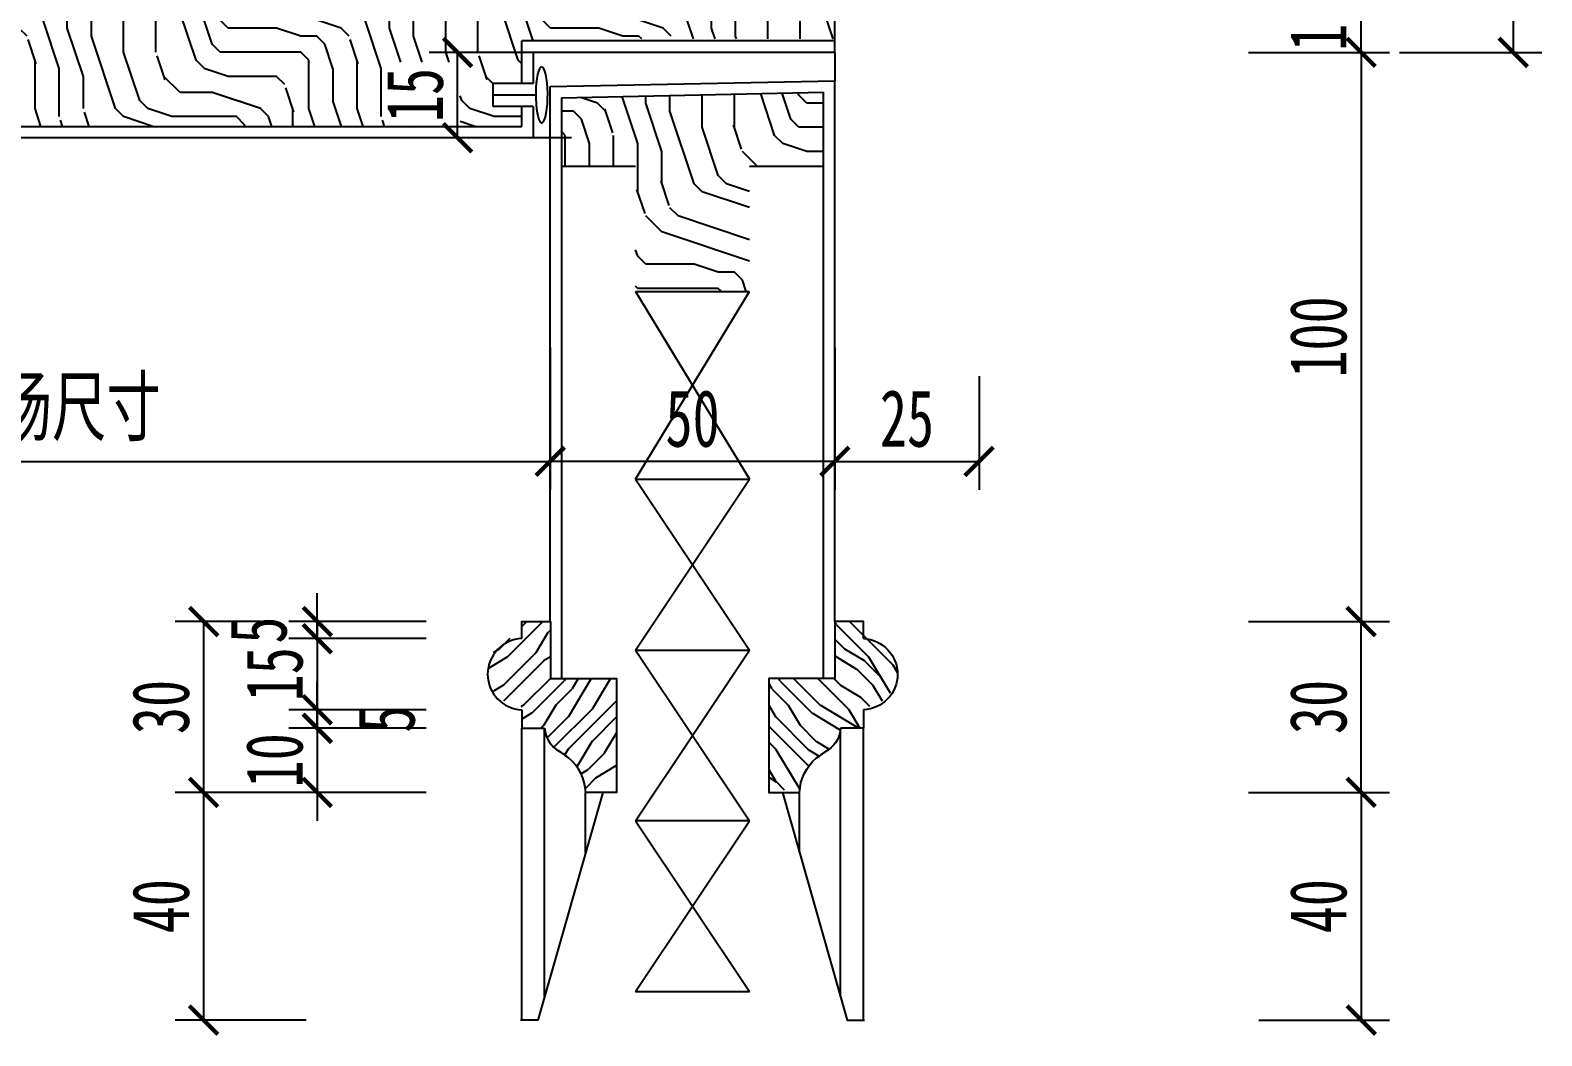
# Model space of a CAD drawing. Header units: millimetres. Extents: x 51249 to 2766742, y -599687 to -1280.
# Drawn here: x 73454.7 to 73720.1, y -118101.7 to -117925.1 of the extents above; entities that cross this region are included whole.
import ezdxf

# ---------------------------------------------------------------- set-up
doc = ezdxf.new("R2010")
doc.units = ezdxf.units.MM
doc.header["$LTSCALE"] = 10
doc.header["$PDMODE"] = 3
doc.linetypes.add('AUDIT_D_050706142524-0', pattern=[0])
for name, color, linetype in [('05', 8, 'Continuous'), ('1-LIGHT', 136, 'Continuous'), ('2-NORM', 3, 'Continuous'), ('DOOR', 3, 'Continuous'), ('IBS-INTWALL', 130, 'Continuous'), ('IDT-HATCH', 250, 'AUDIT_D_050706142524-0'), ('IRC-18Norm', 30, 'Continuous'), ('PM-WALL', 2, 'Continuous'), ('W-尺寸', 5, 'Continuous')]:
    doc.layers.add(name, color=color, linetype=linetype)
doc.styles.add('DIM', font='SimSun.ttf', dxfattribs={"width": 0.7})
doc.dimstyles.new('5', dxfattribs={"dimscale": 5, "dimtxt": 2, "dimasz": 1, "dimexe": 1, "dimexo": 1, "dimgap": 0.5, "dimtad": 1, "dimdec": 0, "dimrnd": 5, "dimzin": 0, "dimdsep": 46, "dimtxsty": 'DIM', "dimblk": 'ARCHTICK', "dimcen": 0, "dimclrd": 5, "dimclre": 5, "dimclrt": 35, "dimadec": 0, "dimazin": 0, "dimtfac": 0.5, "dimtdec": 0, "dimtix": 1, "dimtmove": 2, "dimatfit": 2, "dimldrblk": 'A', "dimfxl": 0, "dimtolj": 1, "dimtzin": 0, "dimlwd": -1, "dimlwe": -1, "dimarcsym": 0})

# ---------------------------------------------------------------- blocks, each defined once
blk = doc.blocks.new('_ArchTick')
at = {"color": 0, "linetype": 'ByBlock', "const_width": 0.15}
blk.add_lwpolyline([(-0.5, -0.5), (0.5, 0.5)], dxfattribs=at)
blk = doc.blocks.new('*D788')
at = {"layer": 'Defpoints', "color": 0, "ltscale": 0.15}
for p in [(73529.74, -117928.94), (73554.92, -117928.94, 0), (73554.92, -117943.94, 0)]:
    blk.add_point(p, dxfattribs=at)
at = {"layer": 'W-尺寸', "color": 5, "ltscale": 0.15}
for p, q in [((73549.74, -117928.94), (73524.74, -117928.94)), ((73529.74, -117943.94), (73529.74, -117928.94)), ((73549.74, -117943.94), (73524.74, -117943.94))]:
    blk.add_line(p, q, dxfattribs=at)
at = {"layer": 'W-尺寸', "color": 5, "ltscale": 0.15, "xscale": 5, "yscale": 5, "zscale": 5}
for p, rotation in [((73529.74, -117928.94), 90), ((73529.74, -117943.94), 270)]:
    blk.add_blockref('_ArchTick', p, dxfattribs=dict(at, rotation=rotation))
at = {"layer": 'W-尺寸', "color": 35, "ltscale": 0.15, "insert": (73522.24, -117936.44), "char_height": 10, "attachment_point": 5, "rotation": 90, "style": 'DIM'}
blk.add_mtext('\\A1;15', dxfattribs=at)
blk = doc.blocks.new('A')
for p, q in [((-1.435, 1.148), (-1.09, 1.437)), ((-1.435, 1.148), (-0.369, 0)), ((-1.09, 1.437), (0, 0)), ((-0.369, 0), (-2.127, 0)), ((-1.435, -1.148), (-0.369, 0)), ((-1.09, -1.437), (0, 0)), ((-1.435, -1.148), (-1.09, -1.437))]:
    blk.add_line(p, q)
for points in [[(-1.435, 1.148), (-1.09, 1.437), (-0.369, 0), (0, 0)], [(-1.435, -1.148), (-1.09, -1.437), (-0.369, 0), (0, 0)]]:
    blk.add_solid(points)
blk = doc.blocks.new('*D789')
at = {"layer": 'Defpoints', "color": 0, "ltscale": 0.15}
for p in [(73596.01, -117848.94, 0), (73575.23, -117928.94, 0), (73715.15, -117928.94)]:
    blk.add_point(p, dxfattribs=at)
at = {"layer": 'W-尺寸', "color": 5, "ltscale": 0.15}
for p, q in [((73695.15, -117848.94), (73720.15, -117848.94)), ((73715.15, -117848.94), (73715.15, -117928.94)), ((73695.15, -117928.94), (73720.15, -117928.94))]:
    blk.add_line(p, q, dxfattribs=at)
at = {"layer": 'W-尺寸', "color": 5, "ltscale": 0.15, "xscale": 5, "yscale": 5, "zscale": 5}
for p, rotation in [((73715.15, -117848.94), 90), ((73715.15, -117928.94), 270)]:
    blk.add_blockref('_ArchTick', p, dxfattribs=dict(at, rotation=rotation))
at = {"layer": 'W-尺寸', "color": 35, "ltscale": 0.15, "insert": (73707.65, -117888.94), "char_height": 10, "attachment_point": 5, "rotation": 90, "style": 'DIM'}
blk.add_mtext('\\A1;80', dxfattribs=at)
blk = doc.blocks.new('*D792')
at = {"layer": 'Defpoints', "color": 0, "ltscale": 0.15}
for p in [(73663.66, -117918.94, 0), (73688.43, -117918.94), (73663.66, -117928.94, 0)]:
    blk.add_point(p, dxfattribs=at)
at = {"layer": 'W-尺寸', "color": 5, "ltscale": 0.15}
for p, q in [((73688.43, -117918.94), (73688.43, -117913.94)), ((73668.66, -117918.94), (73693.43, -117918.94)), ((73688.43, -117928.94), (73688.43, -117918.94)), ((73668.66, -117928.94), (73693.43, -117928.94)), ((73688.43, -117928.94), (73688.43, -117933.94))]:
    blk.add_line(p, q, dxfattribs=at)
at = {"layer": 'W-尺寸', "color": 5, "ltscale": 0.15, "xscale": 5, "yscale": 5, "zscale": 5}
for p, rotation in [((73688.43, -117918.94), 270), ((73688.43, -117928.94), 90)]:
    blk.add_blockref('_ArchTick', p, dxfattribs=dict(at, rotation=rotation))
at = {"layer": 'W-尺寸', "color": 35, "ltscale": 0.15, "insert": (73680.93, -117923.94), "char_height": 10, "attachment_point": 5, "rotation": 90, "style": 'DIM'}
blk.add_mtext('\\A1;10', dxfattribs=at)
blk = doc.blocks.new('*D793')
at = {"layer": 'Defpoints', "color": 0, "ltscale": 0.15}
for p in [(73663.66, -117928.94, 0), (73663.66, -118028.94, 0), (73688.43, -118028.94)]:
    blk.add_point(p, dxfattribs=at)
at = {"layer": 'W-尺寸', "color": 5, "ltscale": 0.15}
for p, q in [((73668.66, -117928.94), (73693.43, -117928.94)), ((73688.43, -117928.94), (73688.43, -118028.94)), ((73668.66, -118028.94), (73693.43, -118028.94))]:
    blk.add_line(p, q, dxfattribs=at)
at = {"layer": 'W-尺寸', "color": 5, "ltscale": 0.15, "xscale": 5, "yscale": 5, "zscale": 5}
for p, rotation in [((73688.43, -117928.94), 90), ((73688.43, -118028.94), 270)]:
    blk.add_blockref('_ArchTick', p, dxfattribs=dict(at, rotation=rotation))
at = {"layer": 'W-尺寸', "color": 35, "ltscale": 0.15, "insert": (73680.93, -117978.94), "char_height": 10, "attachment_point": 5, "rotation": 90, "style": 'DIM'}
blk.add_mtext('\\A1;100', dxfattribs=at)
blk = doc.blocks.new('*D794')
at = {"layer": 'Defpoints', "color": 0, "ltscale": 0.15}
for p in [(73663.66, -118028.94, 0), (73688.43, -118028.94), (73663.66, -118058.94, 0)]:
    blk.add_point(p, dxfattribs=at)
at = {"layer": 'W-尺寸', "color": 5, "ltscale": 0.15}
for p, q in [((73668.66, -118028.94), (73693.43, -118028.94)), ((73688.43, -118058.94), (73688.43, -118028.94)), ((73668.66, -118058.94), (73693.43, -118058.94))]:
    blk.add_line(p, q, dxfattribs=at)
at = {"layer": 'W-尺寸', "color": 5, "ltscale": 0.15, "xscale": 5, "yscale": 5, "zscale": 5}
for p, rotation in [((73688.43, -118028.94), 90), ((73688.43, -118058.94), 270)]:
    blk.add_blockref('_ArchTick', p, dxfattribs=dict(at, rotation=rotation))
at = {"layer": 'W-尺寸', "color": 35, "ltscale": 0.15, "insert": (73680.93, -118043.94), "char_height": 10, "attachment_point": 5, "rotation": 90, "style": 'DIM'}
blk.add_mtext('\\A1;30', dxfattribs=at)
blk = doc.blocks.new('*D795')
at = {"layer": 'Defpoints', "color": 0, "ltscale": 0.15}
for p in [(73546.01, -117966.97, 0), (73596, -117966.97, 0), (73546.01, -118000.8)]:
    blk.add_point(p, dxfattribs=at)
at = {"layer": 'W-尺寸', "color": 5, "ltscale": 0.15}
for p, q in [((73546.01, -117980.8), (73546.01, -118005.8)), ((73596, -117980.8), (73596, -118005.8)), ((73596, -118000.8), (73546.01, -118000.8))]:
    blk.add_line(p, q, dxfattribs=at)
at = {"layer": 'W-尺寸', "color": 5, "ltscale": 0.15, "xscale": 5, "yscale": 5, "zscale": 5, "rotation": 180}
blk.add_blockref('_ArchTick', (73546.01, -118000.8), dxfattribs=at)
at = {"layer": 'W-尺寸', "color": 5, "ltscale": 0.15, "xscale": 5, "yscale": 5, "zscale": 5}
blk.add_blockref('_ArchTick', (73596, -118000.8), dxfattribs=at)
at = {"layer": 'W-尺寸', "color": 35, "ltscale": 0.15, "insert": (73571.01, -117993.3), "char_height": 10, "attachment_point": 5, "style": 'DIM'}
blk.add_mtext('\\A1;50', dxfattribs=at)
blk = doc.blocks.new('*D801')
at = {"layer": 'Defpoints', "color": 0, "ltscale": 0.15}
for p in [(73663.66, -118058.94, 0), (73665.46, -118098.94, 0), (73688.43, -118098.94)]:
    blk.add_point(p, dxfattribs=at)
at = {"layer": 'W-尺寸', "color": 5, "ltscale": 0.15}
for p, q in [((73668.66, -118058.94), (73693.43, -118058.94)), ((73688.43, -118058.94), (73688.43, -118098.94)), ((73670.46, -118098.94), (73693.43, -118098.94))]:
    blk.add_line(p, q, dxfattribs=at)
at = {"layer": 'W-尺寸', "color": 5, "ltscale": 0.15, "xscale": 5, "yscale": 5, "zscale": 5}
for p, rotation in [((73688.43, -118058.94), 90), ((73688.43, -118098.94), 270)]:
    blk.add_blockref('_ArchTick', p, dxfattribs=dict(at, rotation=rotation))
at = {"layer": 'W-尺寸', "color": 35, "ltscale": 0.15, "insert": (73680.93, -118078.94), "char_height": 10, "attachment_point": 5, "rotation": 90, "style": 'DIM'}
blk.add_mtext('\\A1;40', dxfattribs=at)
blk = doc.blocks.new('*D802')
at = {"layer": 'Defpoints', "color": 0, "ltscale": 0.15}
for p in [(73371, -117966.97, 0), (73546.01, -117966.97, 0), (73546.01, -118000.8)]:
    blk.add_point(p, dxfattribs=at)
at = {"layer": 'W-尺寸', "color": 5, "ltscale": 0.15}
for p, q in [((73371, -117980.8), (73371, -118005.8)), ((73546.01, -117980.8), (73546.01, -118005.8)), ((73371, -118000.8), (73546.01, -118000.8))]:
    blk.add_line(p, q, dxfattribs=at)
at = {"layer": 'W-尺寸', "color": 5, "ltscale": 0.15, "xscale": 5, "yscale": 5, "zscale": 5, "rotation": 180}
blk.add_blockref('_ArchTick', (73371, -118000.8), dxfattribs=at)
at = {"layer": 'W-尺寸', "color": 5, "ltscale": 0.15, "xscale": 5, "yscale": 5, "zscale": 5}
blk.add_blockref('_ArchTick', (73546.01, -118000.8), dxfattribs=at)
at = {"layer": 'W-尺寸', "color": 35, "ltscale": 0.15, "insert": (73458.51, -117991.71), "char_height": 10, "attachment_point": 5, "style": 'DIM'}
blk.add_mtext('\\A1;现场尺寸', dxfattribs=at)
blk = doc.blocks.new('W1')
at = {"layer": 'IDT-HATCH'}
h = blk.add_hatch(dxfattribs=at)
h.set_pattern_fill('木纹02', color=8, scale=10, angle=405, style=0, pattern_type=2)
h.set_pattern_definition([(135, (54525.05, 123199.13), (28.284271, 28.284271), [8, -12, 4, -16]), (135, (54505.957, 123219.636), (28.284271, 28.284271), [8, -32]), (135, (54510.2, 123218.222), (28.284271, 28.284271), [4, -36]), (135, (54526.464, 123203.373), (28.284271, 28.284271), [2, -28, 2, -8]), (135, (54517.98, 123214.687), (28.284271, 28.284271), [8, -12, 2, -18]), (135, (54525.756, 123208.323), (28.284271, 28.284271), [6, -34]), (135, (54519.392, 123216.1), (28.284271, 28.284271), [12, -28]), (135, (54528.585, 123208.323), (28.284271, 28.284271), [8, -32]), (135, (54517.98, 123220.344), (28.284271, 28.284271), [20, -20]), (135, (54527.878, 123213.272), (28.284271, 28.284271), [4, -12, 8, -16]), (135, (54508.786, 123233.78), (28.284271, 28.284271), [8, -32]), (135, (54515.15, 123228.83), (28.284271, 28.284271), [4, -36]), (135, (54521.514, 123223.88), (28.284271, 28.284271), [4, -36]), (135, (54536.363, 123210.444), (28.284271, 28.284271), [8, -32]), (135, (54522.93, 123225.293), (28.284271, 28.284271), [8, -32]), (135, (54524.342, 123226.707), (28.284271, 28.284271), [8, -8, 8, -16]), (135, (54531.413, 123222.465), (28.284271, 28.284271), [4, -20, 8, -8]), (135, (54526.464, 123228.83), (28.284271, 28.284271), [12, -28]), (135, (54527.878, 123230.243), (28.284271, 28.284271), [8, -32]), (135, (54539.9, 123219.636), (28.284271, 28.284271), [12, -16, 4, -8]), (135, (54541.313, 123221.05), (28.284271, 28.284271), [20, -20]), (135, (54525.05, 123238.73), (28.284271, 28.284271), [4, -36]), (135, (54534.24, 123230.95), (28.284271, 28.284271), [8, -32]), (135, (54540.606, 123226), (28.284271, 28.284271), [4, -16, 4, -16]), (135, (54544.14, 123223.88), (28.284271, 28.284271), [4, -12, 8, -16]), (135, (54539.19, 123230.243), (28.284271, 28.284271), [4, -20, 4, -12]), (135, (54534.24, 123236.607), (28.284271, 28.284271), [12, -28]), (135, (54546.97, 123226.707), (28.284271, 28.284271), [8, -32]), (135, (54533.535, 123241.557), (28.284271, 28.284271), [4, -36]), (135, (54528.585, 123247.92), (28.284271, 28.284271), [4, -36]), (120.9637565, (54507.372, 123221.051), (-28.28427125, 28.28427125), [4.12, -160.804221]), (120.9637565, (54510.907, 123230.243), (-28.28427125, 28.28427125), [4.12, -160.804221]), (120.9637565, (54530.706, 123244.385), (-28.28427125, 28.28427125), [4.12, -160.804221]), (120.9637565, (54528.585, 123225.293), (-28.28427125, 28.28427125), [4.12, -160.804221]), (120.9637565, (54527.171, 123235.193), (-28.28427125, 28.28427125), [4.12, -160.804221]), (120.9637565, (54522.221, 123235.9), (-28.28427125, 28.28427125), [4.12, -160.804221]), (120.9637565, (54541.313, 123226.707), (-28.28427125, 28.28427125), [4.12, -160.804221]), (120.9637565, (54528.585, 123236.607), (-28.28427125, 28.28427125), [4.12, -160.804221]), (120.9637565, (54512.321, 123231.657), (-28.28427125, 28.28427125), [8.24, -156.684221]), (120.9637565, (54517.271, 123230.95), (-28.28427125, 28.28427125), [8.24, -156.684221]), (120.9637565, (54518.685, 123232.364), (-28.28427125, 28.28427125), [8.24, -156.684221]), (329.0362435, (54517.978, 123214.687), (28.28427125, -28.28427125), [4.12, -8.24, 4.12, -148.444221]), (329.0362435, (54527.878, 123213.272), (28.28427125, -28.28427125), [4.12, -160.804221]), (329.0362435, (54540.606, 123226), (28.28427125, -28.28427125), [8.24, -156.684221]), (300.9637565, (54505.957, 123219.636), (28.28427125, -28.28427125), [4.12, -160.804221]), (149.0362435, (54500.301, 123225.293), (-28.28427125, 28.28427125), [4.12, -160.804221]), (149.0362435, (54518.685, 123226.707), (-28.28427125, 28.28427125), [4.12, -160.804221]), (149.0362435, (54517.978, 123237.314), (-28.28427125, 28.28427125), [4.12, -160.804221]), (149.0362435, (54531.413, 123228.122), (-28.28427125, 28.28427125), [4.12, -160.804221]), (149.0362435, (54537.777, 123228.829), (-28.28427125, 28.28427125), [4.12, -160.804221]), (149.0362435, (54536.363, 123233.071), (-28.28427125, 28.28427125), [4.12, -160.804221]), (149.0362435, (54531.413, 123228.122), (-28.28427125, 28.28427125), [4.12, -160.804221]), (149.0362435, (54527.171, 123240.85), (-28.28427125, 28.28427125), [16.48, -148.444221]), (149.0362435, (54525.049, 123204.787), (-28.28427125, 28.28427125), [16.48, -148.444221]), (149.0362435, (54524.342, 123209.737), (-28.28427125, 28.28427125), [16.48, -148.444221]), (149.0362435, (54522.928, 123213.98), (-28.28427125, 28.28427125), [4.12, -8.24, 8.24, -144.324221]), (149.0362435, (54525.049, 123216.101), (-28.28427125, 28.28427125), [8.24, -8.24, 8.24, -140.204221]), (149.0362435, (54530.706, 123216.101), (-28.28427125, 28.28427125), [16.48, -148.444221]), (149.0362435, (54535.656, 123215.394), (-28.28427125, 28.28427125), [16.48, -148.444221]), (149.0362435, (54537.07, 123216.808), (-28.28427125, 28.28427125), [16.48, -148.444221]), (149.0362435, (54525.756, 123245.092), (-28.28427125, 28.28427125), [4.12, -160.804221]), (149.0362325, (54525.756, 123250.749), (-28.2842658, 28.2842767), [8.24, -156.684221]), (149.0362325, (54541.313, 123232.364), (-28.2842658, 28.2842767), [8.24, -156.684221]), (149.0362425, (54519.3925, 123204.787), (-28.28427075, 28.28427174), [16.48, -148.444221]), (149.0362425, (54522.221, 123241.557), (-28.28427075, 28.28427174), [12.36, -152.564221]), (149.0362425, (54517.271, 123242.264), (-28.28427075, 28.28427174), [24.72, -140.204221])])
h.paths.add_polyline_path([(-13.94, 8.42, 0.00653), (-12.45, 10.55, -0.215444), (-8.75, 12.62), (-8.75, 16.62), (-5, 16.62, -0.96), (7.5, 16.62), (10, 16.62), (10, 11.62), (0, 11.62), (0, 0), (-20, 0), (-20, 5.41, 0.213176)])
at = {"layer": 'IRC-18Norm', "color": 2}
for p, q in [((-5.5, 16.62), (-8.75, 16.62)), ((-8.75, 16.62), (-8.75, 12.62))]:
    blk.add_line(p, q, dxfattribs=at)
blk.add_lwpolyline([(7, 16.62), (10, 16.62), (10, 11.62), (0, 11.62), (0, 0), (-20, 0), (-20, 5.41)], dxfattribs=at)
for centre, radius, start, end in [((0.75, 16.37), 6.26, 2.3383, 177.6617), ((-8.31, 7.5), 5.15, 94.9244, 143.5571), ((-20.33, 13.7), 8.29, 272.2828, 320.4186), ((-95.05, 66.48), 99.75, 324.4029, 325.8996)]:
    blk.add_arc(centre, radius, start, end, dxfattribs=at)
blk = doc.blocks.new('*D806')
at = {"layer": 'Defpoints', "color": 0, "ltscale": 0.15}
for p in [(73529.24, -118028.94, 0), (73505.1, -118031.94), (73529.24, -118031.94, 0)]:
    blk.add_point(p, dxfattribs=at)
at = {"layer": 'W-尺寸', "color": 5, "ltscale": 0.15}
for p, q in [((73505.1, -118028.94), (73505.1, -118023.94)), ((73524.24, -118028.94), (73500.1, -118028.94)), ((73505.1, -118028.94), (73505.1, -118031.94)), ((73524.24, -118031.94), (73500.1, -118031.94)), ((73505.1, -118031.94), (73505.1, -118036.94))]:
    blk.add_line(p, q, dxfattribs=at)
at = {"layer": 'W-尺寸', "color": 5, "ltscale": 0.15, "xscale": 5, "yscale": 5, "zscale": 5}
for p, rotation in [((73505.1, -118028.94), 270), ((73505.1, -118031.94), 90)]:
    blk.add_blockref('_ArchTick', p, dxfattribs=dict(at, rotation=rotation))
at = {"layer": 'W-尺寸', "color": 35, "ltscale": 0.15, "insert": (73494.78, -118030.44), "char_height": 10, "attachment_point": 5, "rotation": 90, "style": 'DIM'}
blk.add_mtext('\\A1;5', dxfattribs=at)
blk = doc.blocks.new('*D807')
at = {"layer": 'Defpoints', "color": 0, "ltscale": 0.15}
for p in [(73529.24, -118031.94, 0), (73505.1, -118044.44), (73529.24, -118044.44)]:
    blk.add_point(p, dxfattribs=at)
at = {"layer": 'W-尺寸', "color": 5, "ltscale": 0.15}
for p, q in [((73505.1, -118031.94), (73505.1, -118026.94)), ((73524.24, -118031.94), (73500.1, -118031.94)), ((73505.1, -118031.94), (73505.1, -118044.44)), ((73524.24, -118044.44), (73500.1, -118044.44)), ((73505.1, -118044.44), (73505.1, -118049.44))]:
    blk.add_line(p, q, dxfattribs=at)
at = {"layer": 'W-尺寸', "color": 5, "ltscale": 0.15, "xscale": 5, "yscale": 5, "zscale": 5}
for p, rotation in [((73505.1, -118031.94), 270), ((73505.1, -118044.44), 90)]:
    blk.add_blockref('_ArchTick', p, dxfattribs=dict(at, rotation=rotation))
at = {"layer": 'W-尺寸', "color": 35, "ltscale": 0.15, "insert": (73497.6, -118038.19), "char_height": 10, "attachment_point": 5, "rotation": 90, "style": 'DIM'}
blk.add_mtext('\\A1;15', dxfattribs=at)
blk = doc.blocks.new('*D808')
at = {"layer": 'Defpoints', "color": 0, "ltscale": 0.15}
for p in [(73529.24, -118044.44), (73505.1, -118047.69), (73529.24, -118047.69)]:
    blk.add_point(p, dxfattribs=at)
at = {"layer": 'W-尺寸', "color": 5, "ltscale": 0.15}
for p, q in [((73505.1, -118044.44), (73505.1, -118039.44)), ((73524.24, -118044.44), (73500.1, -118044.44)), ((73505.1, -118044.44), (73505.1, -118047.69)), ((73524.24, -118047.69), (73500.1, -118047.69)), ((73505.1, -118047.69), (73505.1, -118052.69))]:
    blk.add_line(p, q, dxfattribs=at)
at = {"layer": 'W-尺寸', "color": 5, "ltscale": 0.15, "xscale": 5, "yscale": 5, "zscale": 5}
for p, rotation in [((73505.1, -118044.44), 270), ((73505.1, -118047.69), 90)]:
    blk.add_blockref('_ArchTick', p, dxfattribs=dict(at, rotation=rotation))
at = {"layer": 'W-尺寸', "color": 35, "ltscale": 0.15, "insert": (73517.28, -118046.06), "char_height": 10, "attachment_point": 5, "rotation": 90, "style": 'DIM'}
blk.add_mtext('\\A1;5', dxfattribs=at)
blk = doc.blocks.new('*D809')
at = {"layer": 'Defpoints', "color": 0, "ltscale": 0.15}
for p in [(73529.24, -118047.69), (73505.1, -118058.94), (73529.24, -118058.94)]:
    blk.add_point(p, dxfattribs=at)
at = {"layer": 'W-尺寸', "color": 5, "ltscale": 0.15}
for p, q in [((73505.1, -118047.69), (73505.1, -118042.69)), ((73524.24, -118047.69), (73500.1, -118047.69)), ((73505.1, -118047.69), (73505.1, -118058.94)), ((73524.24, -118058.94), (73500.1, -118058.94)), ((73505.1, -118058.94), (73505.1, -118063.94))]:
    blk.add_line(p, q, dxfattribs=at)
at = {"layer": 'W-尺寸', "color": 5, "ltscale": 0.15, "xscale": 5, "yscale": 5, "zscale": 5}
for p, rotation in [((73505.1, -118047.69), 270), ((73505.1, -118058.94), 90)]:
    blk.add_blockref('_ArchTick', p, dxfattribs=dict(at, rotation=rotation))
at = {"layer": 'W-尺寸', "color": 35, "ltscale": 0.15, "insert": (73497.6, -118053.31), "char_height": 10, "attachment_point": 5, "rotation": 90, "style": 'DIM'}
blk.add_mtext('\\A1;10', dxfattribs=at)
blk = doc.blocks.new('*D810')
at = {"layer": 'Defpoints', "color": 0, "ltscale": 0.15}
for p in [(73500.1, -118028.94, 0), (73485.14, -118058.94), (73500.1, -118058.94, 0)]:
    blk.add_point(p, dxfattribs=at)
at = {"layer": 'W-尺寸', "color": 5, "ltscale": 0.15}
for p, q in [((73495.1, -118028.94), (73480.14, -118028.94)), ((73485.14, -118028.94), (73485.14, -118058.94)), ((73495.1, -118058.94), (73480.14, -118058.94))]:
    blk.add_line(p, q, dxfattribs=at)
at = {"layer": 'W-尺寸', "color": 5, "ltscale": 0.15, "xscale": 5, "yscale": 5, "zscale": 5}
for p, rotation in [((73485.14, -118028.94), 90), ((73485.14, -118058.94), 270)]:
    blk.add_blockref('_ArchTick', p, dxfattribs=dict(at, rotation=rotation))
at = {"layer": 'W-尺寸', "color": 35, "ltscale": 0.15, "insert": (73477.64, -118043.94), "char_height": 10, "attachment_point": 5, "rotation": 90, "style": 'DIM'}
blk.add_mtext('\\A1;30', dxfattribs=at)
blk = doc.blocks.new('*D817')
at = {"layer": 'Defpoints', "color": 0, "ltscale": 0.15}
for p in [(73596, -117980.8, 0), (73621.32, -117980.8, 0), (73621.32, -118000.8)]:
    blk.add_point(p, dxfattribs=at)
at = {"layer": 'W-尺寸', "color": 5, "ltscale": 0.15}
for p, q in [((73596, -117985.8), (73596, -118005.8)), ((73621.32, -117985.8), (73621.32, -118005.8)), ((73596, -118000.8), (73621.32, -118000.8))]:
    blk.add_line(p, q, dxfattribs=at)
at = {"layer": 'W-尺寸', "color": 5, "ltscale": 0.15, "xscale": 5, "yscale": 5, "zscale": 5, "rotation": 180}
blk.add_blockref('_ArchTick', (73596, -118000.8), dxfattribs=at)
at = {"layer": 'W-尺寸', "color": 5, "ltscale": 0.15, "xscale": 5, "yscale": 5, "zscale": 5}
blk.add_blockref('_ArchTick', (73621.32, -118000.8), dxfattribs=at)
at = {"layer": 'W-尺寸', "color": 35, "ltscale": 0.15, "insert": (73608.66, -117993.3), "char_height": 10, "attachment_point": 5, "style": 'DIM'}
blk.add_mtext('\\A1;25', dxfattribs=at)
blk = doc.blocks.new('*D811')
at = {"layer": 'Defpoints', "color": 0, "ltscale": 0.15}
for p in [(73509.91, -118058.94, 0), (73485.14, -118098.94), (73508.12, -118098.94, 0)]:
    blk.add_point(p, dxfattribs=at)
at = {"layer": 'W-尺寸', "color": 5, "ltscale": 0.15}
for p, q in [((73504.91, -118058.94), (73480.14, -118058.94)), ((73485.14, -118058.94), (73485.14, -118098.94)), ((73503.12, -118098.94), (73480.14, -118098.94))]:
    blk.add_line(p, q, dxfattribs=at)
at = {"layer": 'W-尺寸', "color": 5, "ltscale": 0.15, "xscale": 5, "yscale": 5, "zscale": 5}
for p, rotation in [((73485.14, -118058.94), 90), ((73485.14, -118098.94), 270)]:
    blk.add_blockref('_ArchTick', p, dxfattribs=dict(at, rotation=rotation))
at = {"layer": 'W-尺寸', "color": 35, "ltscale": 0.15, "insert": (73477.64, -118078.94), "char_height": 10, "attachment_point": 5, "rotation": 90, "style": 'DIM'}
blk.add_mtext('\\A1;40', dxfattribs=at)

msp = doc.modelspace()

# ---------------------------------------------------------------- hatches: boundary and pattern name
at = {"layer": '2-NORM'}
h = msp.add_hatch(dxfattribs=at)
h.set_pattern_fill('木纹01', color=251, scale=10, angle=135, style=0)
h.set_pattern_definition([(135, (8353.595, -322974.36), (-56.5685425, 2e-14), [2, -38]), (135, (8370.566, -322996.986), (-56.5685425, 2e-14), [4, -36]), (135, (8350.767, -322980.016), (-56.5685425, 2e-14), [2, -38]), (135, (8364.91, -322999.815), (-56.5685425, 2e-14), [2, -38]), (135, (8346.524, -322984.26), (-56.5685425, 2e-14), [2, -38]), (135, (8360.666, -323001.23), (-56.5685425, 2e-14), [2, -38]), (135, (8343.696, -322987.087), (-56.5685425, 2e-14), [2, -38]), (135, (8356.424, -323005.47), (-56.5685425, 2e-14), [2, -22, 2, -14]), (135, (8353.595, -323008.3), (-56.5685425, 2e-14), [4, -20, 2, -14]), (135, (8350.767, -323013.957), (-56.5685425, 2e-14), [2, -6, 2, -16, 2, -12]), (135, (8349.353, -323018.2), (-56.5685425, 2e-14), [2, -8, 4, -26]), (135, (8329.554, -323001.23), (-56.5685425, 2e-14), [2, -38]), (135, (8346.524, -323021.028), (-56.5685425, 2e-14), [2, -10, 2, -26]), (180, (8376.223, -322996.986), (-28.2842712, -28.2842712), [5.65684, -50.9117025]), (180, (8352.18, -322972.945), (-28.2842712, -28.2842712), [11.313708, -45.2548345]), (180, (8338.04, -322987.087), (-28.2842712, -28.2842712), [2.8284, -53.7401425]), (180, (8359.252, -323013.957), (-28.2842712, -28.2842712), [8.48528, -48.0832625]), (180, (8335.21, -322989.915), (-28.2842712, -28.2842712), [14.142136, -42.4264065]), (180, (8330.968, -322994.158), (-28.2842712, -28.2842712), [8.48528, -48.0832625]), (90, (8333.796, -323002.643), (-28.2842712, 28.2842712), [2.8284, -53.7401425]), (90, (8366.323, -322989.915), (-28.2842712, 28.2842712), [5.65684, -50.9117025]), (90, (8353.595, -322999.815), (-28.2842712, 28.2842712), [5.65684, -50.9117025]), (90, (8350.767, -322985.673), (-28.2842712, 28.2842712), [5.65684, -50.9117025]), (90, (8340.867, -322998.4), (-28.2842712, 28.2842712), [5.65684, -50.9117025]), (90, (8336.625, -322999.815), (-28.2842712, 28.2842712), [8.48528, -48.0832625]), (90, (8360.666, -322989.915), (-28.2842712, 28.2842712), [8.48528, -48.0832625]), (90, (8355.01, -322987.087), (-28.2842712, 28.2842712), [8.48528, -48.0832625]), (90, (8349.353, -323001.23), (-28.2842712, 28.2842712), [8.48528, -48.0832625]), (90, (8345.11, -322999.815), (-28.2842712, 28.2842712), [8.48528, -48.0832625]), (161.565051, (8369.152, -323001.229), (-28.2842713, 28.2842712), [4.4721356, -84.970583]), (161.565051, (8349.353, -322978.602), (-28.2842713, 28.2842712), [17.888544, -71.554175]), (161.565051, (8345.11, -322982.844), (-28.2842713, 28.2842712), [17.888544, -71.554175]), (161.565051, (8342.282, -322985.673), (-28.2842713, 28.2842712), [17.88856, -26.8, 8.9444, -35.809759]), (161.565051, (8335.21, -322987.087), (-28.2842713, 28.2842712), [4.4721356, -84.970583]), (161.565051, (8350.767, -323022.442), (-28.2842713, 28.2842712), [4.4721356, -84.970583]), (161.565051, (8328.14, -322999.815), (-28.2842713, 28.2842712), [8.944272, -80.498447]), (108.434949, (8360.666, -322981.43), (-28.2842712, 28.2842713), [8.944272, -80.498447]), (108.434949, (8363.495, -322998.4), (-28.2842712, 28.2842713), [8.944272, -80.498447]), (108.434949, (8367.738, -322994.158), (-28.2842712, 28.2842713), [4.4721356, -84.970447]), (108.434949, (8359.252, -322999.815), (-28.2842712, 28.2842713), [13.416408, -76.026311]), (108.434949, (8353.595, -322994.158), (-28.2842712, 28.2842713), [8.944272, -80.498447]), (108.434949, (8349.353, -322992.744), (-28.2842712, 28.2842713), [8.944272, -80.498447]), (108.434949, (8355.01, -323004.057), (-28.2842712, 28.2842713), [4.4721356, -84.970447]), (108.434949, (8350.767, -323005.472), (-28.2842712, 28.2842713), [4.4721356, -84.970447]), (108.434949, (8333.796, -322999.815), (-28.2842712, 28.2842713), [4.4721356, -84.970447]), (108.434949, (8345.11, -322991.33), (-28.2842712, 28.2842713), [4.4721356, -84.970447]), (108.434949, (8349.353, -323012.543), (-28.2842712, 28.2842713), [13.416408, -76.026311]), (108.434949, (8347.939, -323016.785), (-28.2842712, 28.2842713), [8.944272, -80.498447]), (108.434949, (8340.867, -322992.744), (-28.2842712, 28.2842713), [4.472, -40.248, 4.472, -40.250719]), (108.434949, (8343.696, -323006.886), (-28.2842712, 28.2842713), [8.944272, -80.498447]), (108.434949, (8339.453, -323008.3), (-28.2842712, 28.2842713), [8.944272, -80.498447]), (108.434949, (8345.11, -323019.614), (-28.2842712, 28.2842713), [8.944272, -80.498447]), (108.434949, (8336.625, -323011.128), (-28.2842712, 28.2842713), [8.944272, -80.498447])])
h.paths.add_polyline_path([(73530.21, -117930.69), (73530.21, -117942.19), (73518.96, -117942.19), (73518.96, -117930.69)])
h.paths.add_polyline_path([(73596.01, -117918.94), (73581.01, -117918.94), (73581.01, -117913.94), (73596.01, -117913.94), (73596.01, -117903.94), (73358, -117903.94), (73358, -117913.94), (73368, -117913.94), (73368, -117918.94), (73358, -117918.94), (73358, -117926.94), (73373, -117926.94), (73373, -117941.94), (73541.01, -117941.94), (73541.01, -117938.44), (73536.01, -117938.44), (73536.01, -117934.44), (73541.01, -117934.44), (73541.01, -117926.94), (73548.81, -117926.94), (73548.81, -117926.57), (73596.01, -117926.57)])
h = msp.add_hatch(dxfattribs=at)
h.set_pattern_fill('木纹01', color=251, scale=10, angle=135, style=0)
h.set_pattern_definition([(135, (196177.91, -57087.117), (-56.568542, 2e-14), [2, -38]), (135, (196194.88, -57109.745), (-56.568542, 2e-14), [4, -36]), (135, (196175.08, -57092.774), (-56.568542, 2e-14), [2, -38]), (135, (196189.224, -57112.573), (-56.568542, 2e-14), [2, -38]), (135, (196170.84, -57097.017), (-56.568542, 2e-14), [2, -38]), (135, (196184.98, -57113.987), (-56.568542, 2e-14), [2, -38]), (135, (196168.01, -57099.845), (-56.568542, 2e-14), [2, -38]), (135, (196180.74, -57118.23), (-56.568542, 2e-14), [2, -22, 2, -14]), (135, (196177.91, -57121.06), (-56.568542, 2e-14), [4, -20, 2, -14]), (135, (196175.08, -57126.715), (-56.568542, 2e-14), [2, -6, 2, -16, 2, -12]), (135, (196173.668, -57130.958), (-56.568542, 2e-14), [2, -8, 4, -26]), (135, (196153.87, -57113.987), (-56.568542, 2e-14), [2, -38]), (135, (196170.84, -57133.786), (-56.568542, 2e-14), [2, -10, 2, -26]), (180, (196200.538, -57109.745), (-28.284271, -28.284271), [5.65684, -50.911702]), (180, (196176.496, -57085.703), (-28.284271, -28.284271), [11.313708, -45.254834]), (180, (196162.354, -57099.845), (-28.284271, -28.284271), [2.8284, -53.740142]), (180, (196183.567, -57126.715), (-28.284271, -28.284271), [8.48528, -48.083262]), (180, (196159.525, -57102.674), (-28.284271, -28.284271), [14.142136, -42.426406]), (180, (196155.283, -57106.916), (-28.284271, -28.284271), [8.48528, -48.083262]), (90, (196158.11, -57115.402), (-28.284271, 28.284271), [2.8284, -53.740142]), (90, (196190.638, -57102.674), (-28.284271, 28.284271), [5.65684, -50.911702]), (90, (196177.91, -57112.573), (-28.284271, 28.284271), [5.65684, -50.911702]), (90, (196175.082, -57098.43), (-28.284271, 28.284271), [5.65684, -50.911702]), (90, (196165.182, -57111.16), (-28.284271, 28.284271), [5.65684, -50.911702]), (90, (196160.94, -57112.573), (-28.284271, 28.284271), [8.48528, -48.083262]), (90, (196184.98, -57102.674), (-28.284271, 28.284271), [8.48528, -48.083262]), (90, (196179.324, -57099.845), (-28.284271, 28.284271), [8.48528, -48.083262]), (90, (196173.668, -57113.987), (-28.284271, 28.284271), [8.48528, -48.083262]), (90, (196169.425, -57112.573), (-28.284271, 28.284271), [8.48528, -48.083262]), (161.565051, (196193.467, -57113.987), (-28.2842713, 28.2842712), [4.472136, -84.970583]), (161.565051, (196173.668, -57091.36), (-28.2842713, 28.2842712), [17.888544, -71.554175]), (161.565051, (196169.425, -57095.603), (-28.2842713, 28.2842712), [17.888544, -71.554175]), (161.565051, (196166.597, -57098.431), (-28.2842713, 28.2842712), [17.88856, -26.8, 8.9444, -35.809759]), (161.565051, (196159.525, -57099.845), (-28.2842713, 28.2842712), [4.472136, -84.970583]), (161.565051, (196175.082, -57135.2), (-28.2842713, 28.2842712), [4.472136, -84.970583]), (161.565051, (196152.454, -57112.573), (-28.2842713, 28.2842712), [8.944272, -80.498447]), (108.434949, (196184.981, -57094.188), (-28.2842712, 28.2842713), [8.944272, -80.498447]), (108.434949, (196187.81, -57111.159), (-28.2842712, 28.2842713), [8.944272, -80.498447]), (108.434949, (196192.052, -57106.916), (-28.2842712, 28.2842713), [4.472136, -84.970447]), (108.434949, (196183.567, -57112.573), (-28.2842712, 28.2842713), [13.416408, -76.026311]), (108.434949, (196177.91, -57106.916), (-28.2842712, 28.2842713), [8.944272, -80.498447]), (108.434949, (196173.668, -57105.502), (-28.2842712, 28.2842713), [8.944272, -80.498447]), (108.434949, (196179.324, -57116.816), (-28.2842712, 28.2842713), [4.472136, -84.970447]), (108.434949, (196175.082, -57118.23), (-28.2842712, 28.2842713), [4.472136, -84.970447]), (108.434949, (196158.111, -57112.573), (-28.2842712, 28.2842713), [4.472136, -84.970447]), (108.434949, (196169.425, -57104.088), (-28.2842712, 28.2842713), [4.472136, -84.970447]), (108.434949, (196173.668, -57125.301), (-28.2842712, 28.2842713), [13.416408, -76.026311]), (108.434949, (196172.253, -57129.544), (-28.2842712, 28.2842713), [8.944272, -80.498447]), (108.434949, (196165.182, -57105.502), (-28.2842712, 28.2842713), [4.472, -40.248, 4.472, -40.250719]), (108.434949, (196168.01, -57119.644), (-28.2842712, 28.2842713), [8.944272, -80.498447]), (108.434949, (196163.768, -57121.058), (-28.2842712, 28.2842713), [8.944272, -80.498447]), (108.434949, (196169.425, -57132.372), (-28.2842712, 28.2842713), [8.944272, -80.498447]), (108.434949, (196160.94, -57123.887), (-28.2842712, 28.2842713), [8.944272, -80.498447])])
h.paths.add_polyline_path([(73581, -117970.94), (73581, -117948.94), (73594, -117948.94), (73594, -117935.94), (73548.04, -117936.94), (73548.01, -117948.94), (73561.01, -117948.94), (73561.01, -117970.94)])

# ---------------------------------------------------------------- linework, layer by layer
at = {"layer": '05'}
for p, q in [((73596.01, -117928.94), (73596.01, -117933.94)), ((73548.01, -117936.94, 0), (73594, -117935.94, 0)), ((73594, -118038.94, 0), (73594, -117935.94, 0)), ((73548.02, -118038.94, 0), (73548.02, -117936.94, 0)), ((73541.01, -118098.94, 0), (73541.01, -118047.69, 0)), ((73545.01, -118094.82, 0), (73545.01, -118047.69, 0)), ((73597, -118094.82, 0), (73597, -118047.69, 0)), ((73601, -118098.94, 0), (73601, -118047.69, 0)), ((73552.23, -118069.48, 0), (73552.23, -118058.94, 0)), ((73589.79, -118069.48, 0), (73589.79, -118058.94, 0))]:
    msp.add_line(p, q, dxfattribs=at)
at = {"layer": '1-LIGHT', "color": 8}
for p, q in [((73561.01, -117970.94, 0), (73581.01, -118003.94, 0)), ((73561.01, -118003.94, 0), (73581.01, -117970.94, 0)), ((73561.01, -118003.94, 0), (73581.01, -118003.94, 0)), ((73561.01, -118003.94, 0), (73581.01, -118033.94, 0)), ((73561.01, -118033.94, 0), (73581.01, -118003.94, 0)), ((73561.01, -118033.94, 0), (73581.01, -118033.94, 0)), ((73561.01, -118033.94, 0), (73581.01, -118063.94, 0)), ((73561.01, -118063.94, 0), (73581.01, -118033.94, 0)), ((73561.01, -118063.94, 0), (73581.01, -118093.94, 0)), ((73561.01, -118093.94, 0), (73581.01, -118063.94, 0)), ((73581.01, -118063.94, 0), (73561.01, -118063.94, 0)), ((73561.01, -118093.94, 0), (73581.01, -118093.94, 0))]:
    msp.add_line(p, q, dxfattribs=at)
at = {"layer": '2-NORM', "color": 134}
for p, q in [((73548.02, -117948.94, 0), (73561.01, -117948.94, 0)), ((73581, -117948.94, 0), (73594, -117948.94, 0)), ((73561.01, -117970.94, 0), (73581.01, -117970.94, 0))]:
    msp.add_line(p, q, dxfattribs=at)
at = {"layer": 'DOOR', "color": 1}
for p in [(73543.51, -117936.44, 0), (73543.46, -117936.44, 0)]:
    msp.add_line(p, (73536.01, -117936.44, 0), dxfattribs=at)
at = {"layer": 'DOOR', "color": 1, "extrusion": (0, 0, -1), "elevation": 0, "flags": 128}
msp.add_lwpolyline([(-73544.51, -117931.49), (-73544.31, -117931.58), (-73544.12, -117931.85), (-73543.94, -117932.27), (-73543.78, -117932.85), (-73543.65, -117933.55), (-73543.55, -117934.36), (-73543.49, -117935.24), (-73543.46, -117936.17), (-73543.47, -117937.1), (-73543.52, -117938), (-73543.6, -117938.85), (-73543.72, -117939.61), (-73543.86, -117940.26), (-73544.03, -117940.76), (-73544.21, -117941.11), (-73544.41, -117941.34), (-73544.61, -117941.34), (-73544.81, -117941.11), (-73544.99, -117940.76), (-73545.16, -117940.26), (-73545.3, -117939.61), (-73545.42, -117938.85), (-73545.5, -117938), (-73545.55, -117937.1), (-73545.56, -117936.17), (-73545.53, -117935.24), (-73545.47, -117934.36), (-73545.37, -117933.55), (-73545.24, -117932.85), (-73545.08, -117932.27), (-73544.9, -117931.85), (-73544.71, -117931.58)], close=True, dxfattribs=at)
at = {"layer": 'IBS-INTWALL', "color": 2}
for p, q in [((73543.01, -117934.44, 0), (73536.01, -117934.44, 0)), ((73536.01, -117938.44, 0), (73536.01, -117934.44, 0)), ((73543.01, -117938.44, 0), (73536.01, -117938.44, 0))]:
    msp.add_line(p, q, dxfattribs=at)
at = {"layer": 'IRC-18Norm', "color": 2}
for p, q in [((73546.02, -117934.94, 0), (73596, -117933.94, 0)), ((73546.02, -118028.94, 0), (73546.02, -117934.94, 0)), ((73596, -118028.94, 0), (73596, -117933.94, 0))]:
    msp.add_line(p, q, dxfattribs=at)
at = {"layer": 'IRC-18Norm', "color": 2, "elevation": 0}
for points in [[(73555.23, -118058.94), (73543.84, -118098.94), (73540.81, -118098.94)], [(73586.79, -118058.94), (73598.18, -118098.94), (73601.21, -118098.94)]]:
    msp.add_lwpolyline(points, dxfattribs=at)
at = {"layer": 'PM-WALL', "color": 2}
for p, q in [((73596.01, -117928.94), (73596.01, -117918.94)), ((73543.01, -117928.94, 0), (73543.01, -117934.44, 0)), ((73596.01, -117928.94), (73543.01, -117928.94)), ((73543.01, -117938.44, 0), (73543.01, -117943.94, 0)), ((73543.01, -117943.94), (73371, -117943.94, 0)), ((73543.01, -117943.94), (73371, -117943.94, 0))]:
    msp.add_line(p, q, dxfattribs=at)
at = {"layer": 'PM-WALL', "color": 8}
for p, q in [((73596.01, -117926.94), (73541.01, -117926.94)), ((73541.01, -117934.44, 0), (73541.01, -117926.94, 0)), ((73541.01, -117941.94, 0), (73541.01, -117938.44, 0)), ((73373, -117941.94, 0), (73541.01, -117941.94, 0))]:
    msp.add_line(p, q, dxfattribs=at)

# ---------------------------------------------------------------- block references
at = {"rotation": 89.99999999999999}
msp.add_blockref('W1', (73557.65, -118038.94, 0), dxfattribs=at)
at = {"xscale": -1, "rotation": 270}
msp.add_blockref('W1', (73584.38, -118038.94, 0), dxfattribs=at)

# ---------------------------------------------------------------- dimensions: what is measured, and where the dimension line sits
at = {"layer": 'W-尺寸', "color": 1, "ltscale": 0.15}
for base, p1, p2, angle, picture, middle in [((73715.15, -117928.94, 0), (73596.01, -117848.94), (73575.23, -117928.94), 270, '*D789', (73707.65, -117888.94, 0)), ((73688.43, -117918.94, 0), (73663.66, -117928.94), (73663.66, -117918.94), 90, '*D792', (73680.93, -117923.94, 0)), ((73529.74, -117928.94, 0), (73554.92, -117943.94), (73554.92, -117928.94, 0), 90, '*D788', (73522.24, -117936.44, 0)), ((73688.43, -118028.94, 0), (73663.66, -117928.94), (73663.66, -118028.94), 270, '*D793', (73680.93, -117978.94, 0)), ((73485.14, -118058.94, 0), (73500.1, -118028.94, 0), (73500.1, -118058.94, 0), 90, '*D810', (73477.64, -118043.94, 0)), ((73688.43, -118028.94, 0), (73663.66, -118058.94), (73663.66, -118028.94), 90, '*D794', (73680.93, -118043.94, 0)), ((73505.1004502, -118044.4362924, 0), (73529.244616, -118031.9362923, -0.0000003), (73529.244616, -118044.4362924, 0), 270, '*D807', (73497.6004502, -118038.1862924, 0)), ((73505.1, -118058.94, 0), (73529.24, -118047.69, 0), (73529.24, -118058.94, 0), 270, '*D809', (73497.6, -118053.31, 0)), ((73485.14, -118098.94, 0), (73509.91, -118058.94, 0), (73508.12, -118098.94, 0), 270, '*D811', (73477.64, -118078.94, 0)), ((73688.43, -118098.94, 0), (73663.66, -118058.94), (73665.46, -118098.94, 0), 270, '*D801', (73680.93, -118078.94, 0))]:
    dim = msp.add_linear_dim(base=base, p1=p1, p2=p2, angle=angle, dimstyle='5', dxfattribs=at)
    dim.commit()
    dim.dimension.update_dxf_attribs({"geometry": picture, "text_midpoint": middle})
dim = msp.add_linear_dim(base=(73546.01, -118000.8, 0), p1=(73371, -117966.97, 0), p2=(73546.01, -117966.97, 0), text='现场尺寸', dimstyle='5', dxfattribs=at)
dim.commit()
dim.dimension.update_dxf_attribs({"geometry": '*D802', "text_midpoint": (73458.51, -117991.71, 0)})
for base, p1, p2, picture, middle in [((73546.01, -118000.8, 0), (73596, -117966.97, 0), (73546.01, -117966.97, 0), '*D795', (73571.01, -117993.3, 0)), ((73621.32, -118000.8, 0), (73596, -117980.8, 0), (73621.32, -117980.8, 0), '*D817', (73608.66, -117993.3, 0))]:
    dim = msp.add_linear_dim(base=base, p1=p1, p2=p2, dimstyle='5', dxfattribs=at)
    dim.commit()
    dim.dimension.update_dxf_attribs({"geometry": picture, "text_midpoint": middle})
for base, p1, p2, picture, middle in [((73505.1, -118031.94, 0), (73529.24, -118028.94, 0), (73529.24, -118031.94, 0), '*D806', (73494.78, -118030.44, 0)), ((73505.1, -118047.69, 0), (73529.24, -118044.44, 0), (73529.24, -118047.69, 0), '*D808', (73517.28, -118046.06, 0))]:
    dim = msp.add_linear_dim(base=base, p1=p1, p2=p2, angle=270, dimstyle='5', dxfattribs=at)
    dim.commit()
    dim.dimension.update_dxf_attribs({"geometry": picture, "text_midpoint": middle, "dimtype": 160})

doc.saveas('drawing.dxf')
